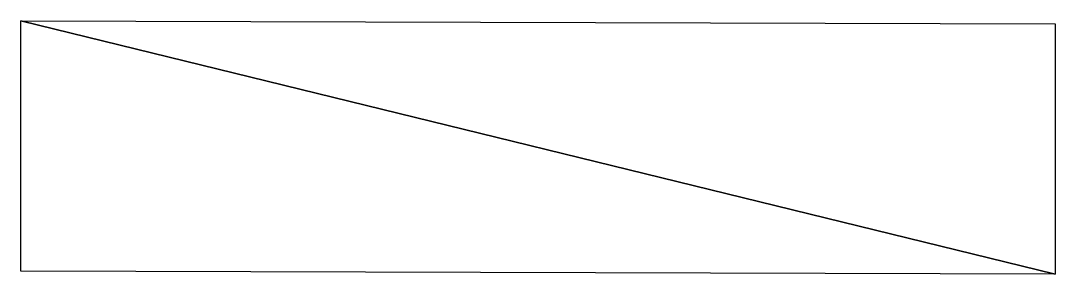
# Model space of a CAD drawing. Extents: x -225 to 225, y -154 to -44.
import ezdxf

# ---------------------------------------------------------------- set-up
doc = ezdxf.new("R2010")
doc.units = 0

msp = doc.modelspace()

# ---------------------------------------------------------------- linework, layer by layer
for points in [[(-225, -44.06, 0), (225, -45.44, 0), (225, -154.11, 0)], [(-225, -44.06, 0), (225, -154.11, 0), (-225, -152.73, 0)]]:
    msp.add_3dface(points)

doc.saveas('drawing.dxf')
